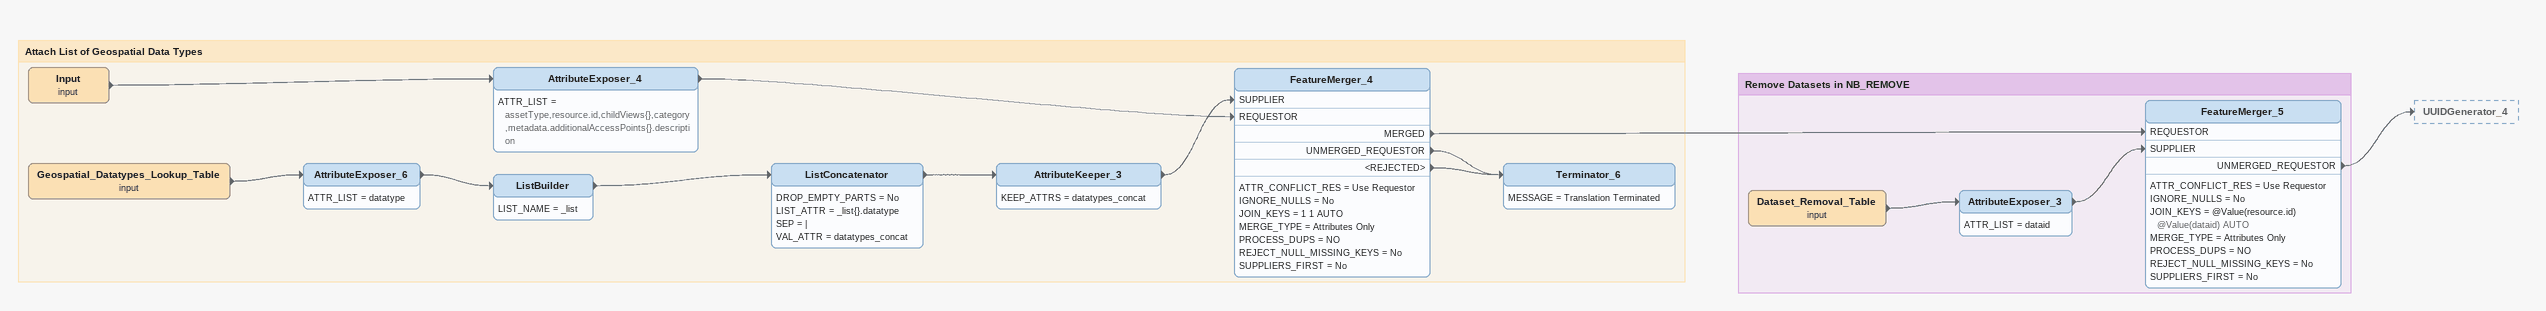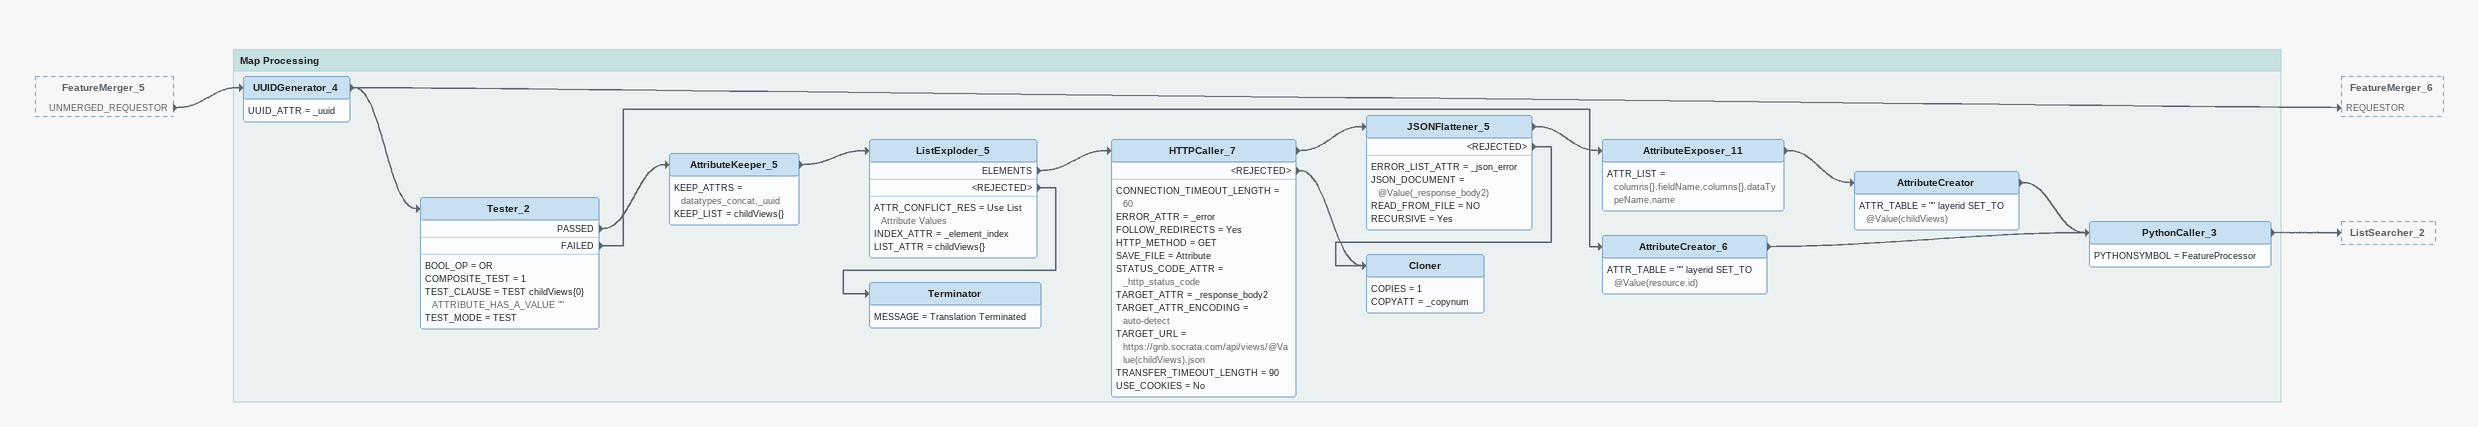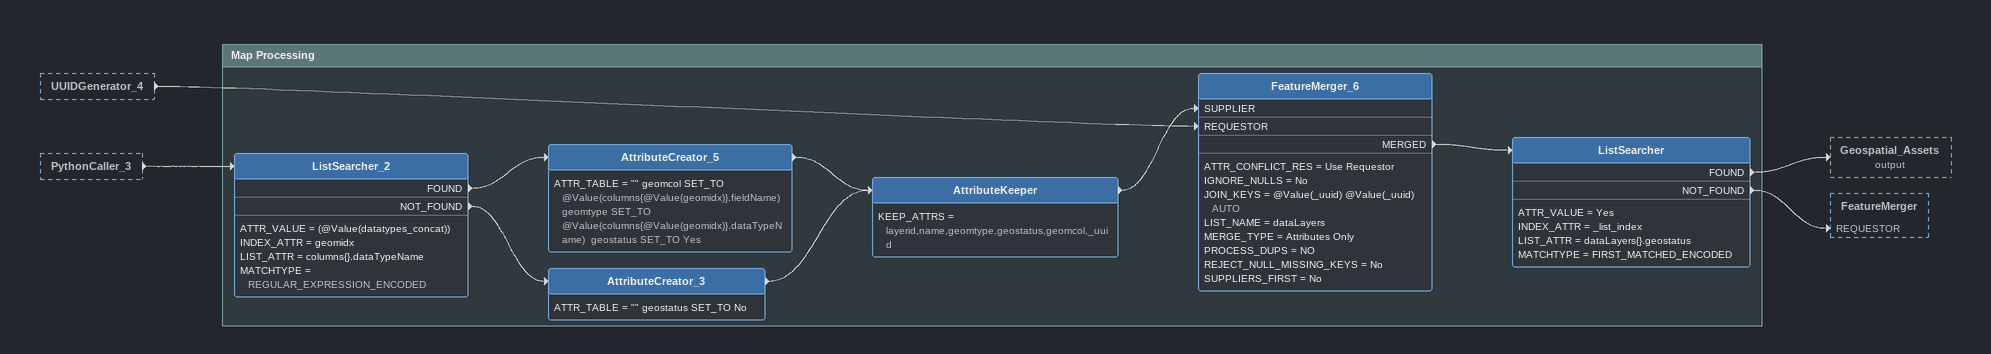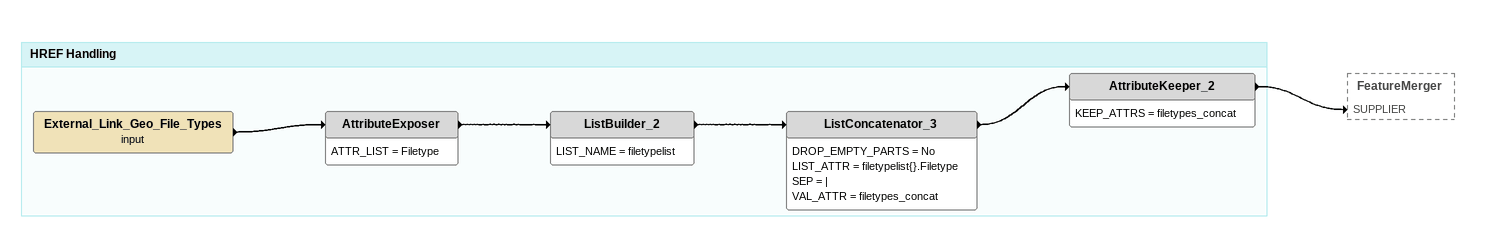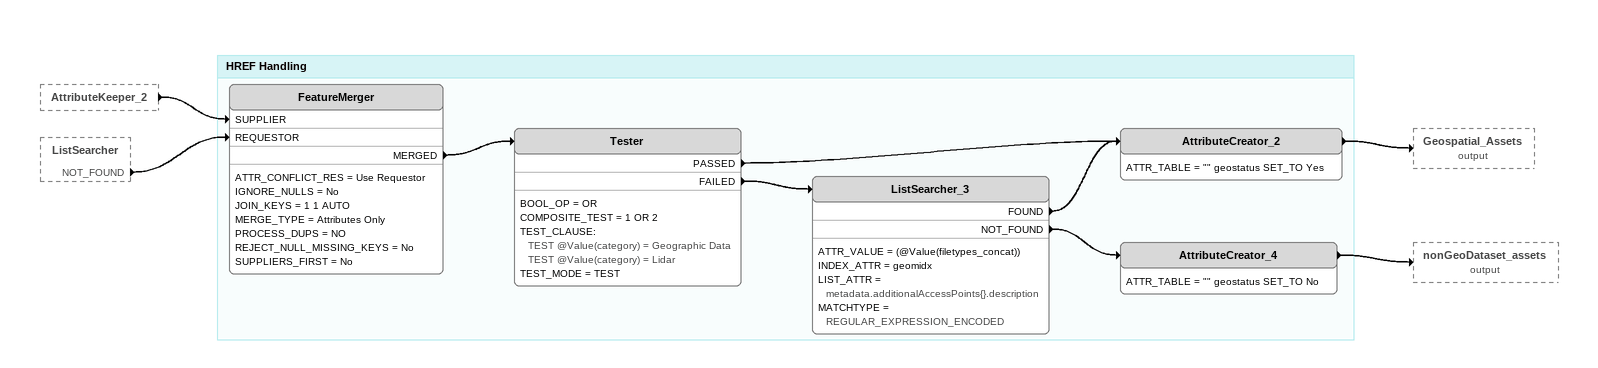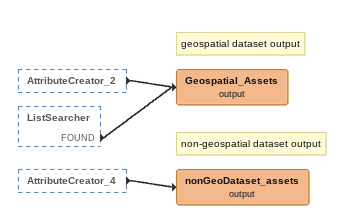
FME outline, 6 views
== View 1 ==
Bookmark: Attach List of Geospatial Data Types
Geospatial_Datatypes_Lookup_Table (input)
    -> AttributeExposer_6
AttributeExposer_6
    ATTR_LIST = datatype
    -> ListBuilder
ListBuilder
    LIST_NAME = _list
    -> ListConcatenator
ListConcatenator
    DROP_EMPTY_PARTS = No
    LIST_ATTR = _list{}.datatype
    SEP = |
    VAL_ATTR = datatypes_concat
    -> AttributeKeeper_3
AttributeKeeper_3
    KEEP_ATTRS = datatypes_concat
    -> FeatureMerger_4 [SUPPLIER]
Input (input)
    -> AttributeExposer_4
AttributeExposer_4
    ATTR_LIST = assetType,resource.id,childViews{},category,metadata.additionalAccessPoints{}.description
    -> FeatureMerger_4 [REQUESTOR]
FeatureMerger_4
    ATTR_CONFLICT_RES = Use Requestor
    IGNORE_NULLS = No
    JOIN_KEYS = 1 1 AUTO
    MERGE_TYPE = Attributes Only
    PROCESS_DUPS = NO
    REJECT_NULL_MISSING_KEYS = No
    SUPPLIERS_FIRST = No
    MERGED -> FeatureMerger_5 [REQUESTOR]
    UNMERGED_REQUESTOR -> Terminator_6
    <REJECTED> -> Terminator_6
Terminator_6
    MESSAGE = Translation Terminated

Bookmark: Remove Datasets in NB_REMOVE
Dataset_Removal_Table (input)
    -> AttributeExposer_3
AttributeExposer_3
    ATTR_LIST = dataid
    -> FeatureMerger_5 [SUPPLIER]
FeatureMerger_5
    ATTR_CONFLICT_RES = Use Requestor
    IGNORE_NULLS = No
    JOIN_KEYS = @Value(resource.id) @Value(dataid) AUTO
    MERGE_TYPE = Attributes Only
    PROCESS_DUPS = NO
    REJECT_NULL_MISSING_KEYS = No
    SUPPLIERS_FIRST = No
    UNMERGED_REQUESTOR -> UUIDGenerator_4

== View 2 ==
FeatureMerger_5 [outside]
    UNMERGED_REQUESTOR -> UUIDGenerator_4

Bookmark: Map Processing
UUIDGenerator_4
    UUID_ATTR = _uuid
    -> Tester_2
    -> FeatureMerger_6 [REQUESTOR]
Tester_2
    BOOL_OP = OR
    COMPOSITE_TEST = 1
    TEST_CLAUSE = TEST childViews{0} ATTRIBUTE_HAS_A_VALUE ""
    TEST_MODE = TEST
    PASSED -> AttributeKeeper_5
    FAILED -> AttributeCreator_6
AttributeKeeper_5
    KEEP_ATTRS = datatypes_concat,_uuid
    KEEP_LIST = childViews{}
    -> ListExploder_5
ListExploder_5
    ATTR_CONFLICT_RES = Use List Attribute Values
    INDEX_ATTR = _element_index
    LIST_ATTR = childViews{}
    ELEMENTS -> HTTPCaller_7
    <REJECTED> -> Terminator
HTTPCaller_7
    CONNECTION_TIMEOUT_LENGTH = 60
    ERROR_ATTR = _error
    FOLLOW_REDIRECTS = Yes
    HTTP_METHOD = GET
    SAVE_FILE = Attribute
    STATUS_CODE_ATTR = _http_status_code
    TARGET_ATTR = _response_body2
    TARGET_ATTR_ENCODING = auto-detect
    TARGET_URL = https://gnb.socrata.com/api/views/@Value(childViews).json
    TRANSFER_TIMEOUT_LENGTH = 90
    USE_COOKIES = No
    -> JSONFlattener_5
    <REJECTED> -> Cloner
JSONFlattener_5
    ERROR_LIST_ATTR = _json_error
    JSON_DOCUMENT = @Value(_response_body2)
    READ_FROM_FILE = NO
    RECURSIVE = Yes
    -> AttributeExposer_11
    <REJECTED> -> Cloner
AttributeExposer_11
    ATTR_LIST = columns{}.fieldName,columns{}.dataTypeName,name
    -> AttributeCreator
AttributeCreator
    ATTR_TABLE = "" layerid SET_TO @Value(childViews)
    -> PythonCaller_3
Cloner
    COPIES = 1
    COPYATT = _copynum
Terminator
    MESSAGE = Translation Terminated
AttributeCreator_6
    ATTR_TABLE = "" layerid SET_TO @Value(resource.id)
    -> PythonCaller_3
PythonCaller_3
    PYTHONSYMBOL = FeatureProcessor
    -> ListSearcher_2

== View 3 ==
UUIDGenerator_4 [outside]
    -> FeatureMerger_6 [REQUESTOR]
PythonCaller_3 [outside]
    -> ListSearcher_2

Bookmark: Map Processing
ListSearcher_2
    ATTR_VALUE = (@Value(datatypes_concat))
    INDEX_ATTR = geomidx
    LIST_ATTR = columns{}.dataTypeName
    MATCHTYPE = REGULAR_EXPRESSION_ENCODED
    FOUND -> AttributeCreator_5
    NOT_FOUND -> AttributeCreator_3
AttributeCreator_5
    ATTR_TABLE = "" geomcol SET_TO @Value(columns{@Value(geomidx)}.fieldName)  geomtype SET_TO @Value(columns{@Value(geomidx)}.dataTypeName)  geostatus SET_TO Yes
    -> AttributeKeeper
AttributeCreator_3
    ATTR_TABLE = "" geostatus SET_TO No
    -> AttributeKeeper
AttributeKeeper
    KEEP_ATTRS = layerid,name,geomtype,geostatus,geomcol,_uuid
    -> FeatureMerger_6 [SUPPLIER]
FeatureMerger_6
    ATTR_CONFLICT_RES = Use Requestor
    IGNORE_NULLS = No
    JOIN_KEYS = @Value(_uuid) @Value(_uuid) AUTO
    LIST_NAME = dataLayers
    MERGE_TYPE = Attributes Only
    PROCESS_DUPS = NO
    REJECT_NULL_MISSING_KEYS = No
    SUPPLIERS_FIRST = No
    MERGED -> ListSearcher
ListSearcher
    ATTR_VALUE = Yes
    INDEX_ATTR = _list_index
    LIST_ATTR = dataLayers{}.geostatus
    MATCHTYPE = FIRST_MATCHED_ENCODED
    FOUND -> Geospatial_Assets (output)
    NOT_FOUND -> FeatureMerger [REQUESTOR]

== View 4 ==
Bookmark: HREF Handling
External_Link_Geo_File_Types (input)
    -> AttributeExposer
AttributeExposer
    ATTR_LIST = Filetype
    -> ListBuilder_2
ListBuilder_2
    LIST_NAME = filetypelist
    -> ListConcatenator_3
ListConcatenator_3
    DROP_EMPTY_PARTS = No
    LIST_ATTR = filetypelist{}.Filetype
    SEP = |
    VAL_ATTR = filetypes_concat
    -> AttributeKeeper_2
AttributeKeeper_2
    KEEP_ATTRS = filetypes_concat
    -> FeatureMerger [SUPPLIER]

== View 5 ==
AttributeKeeper_2 [outside]
    -> FeatureMerger [SUPPLIER]
ListSearcher [outside]
    NOT_FOUND -> FeatureMerger [REQUESTOR]

Bookmark: HREF Handling
FeatureMerger
    ATTR_CONFLICT_RES = Use Requestor
    IGNORE_NULLS = No
    JOIN_KEYS = 1 1 AUTO
    MERGE_TYPE = Attributes Only
    PROCESS_DUPS = NO
    REJECT_NULL_MISSING_KEYS = No
    SUPPLIERS_FIRST = No
    MERGED -> Tester
Tester
    BOOL_OP = OR
    COMPOSITE_TEST = 1 OR 2
    TEST_CLAUSE:
      TEST @Value(category) = Geographic Data
      TEST @Value(category) = Lidar
    TEST_MODE = TEST
    PASSED -> AttributeCreator_2
    FAILED -> ListSearcher_3
ListSearcher_3
    ATTR_VALUE = (@Value(filetypes_concat))
    INDEX_ATTR = geomidx
    LIST_ATTR = metadata.additionalAccessPoints{}.description
    MATCHTYPE = REGULAR_EXPRESSION_ENCODED
    FOUND -> AttributeCreator_2
    NOT_FOUND -> AttributeCreator_4
AttributeCreator_2
    ATTR_TABLE = "" geostatus SET_TO Yes
    -> Geospatial_Assets (output)
AttributeCreator_4
    ATTR_TABLE = "" geostatus SET_TO No
    -> nonGeoDataset_assets (output)

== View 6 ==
AttributeCreator_2 [outside]
    -> Geospatial_Assets (output)
ListSearcher [outside]
    FOUND -> Geospatial_Assets (output)
AttributeCreator_4 [outside]
    -> nonGeoDataset_assets (output)
Note: geospatial dataset output
Geospatial_Assets (output)
Note: non-geospatial dataset output
nonGeoDataset_assets (output)
